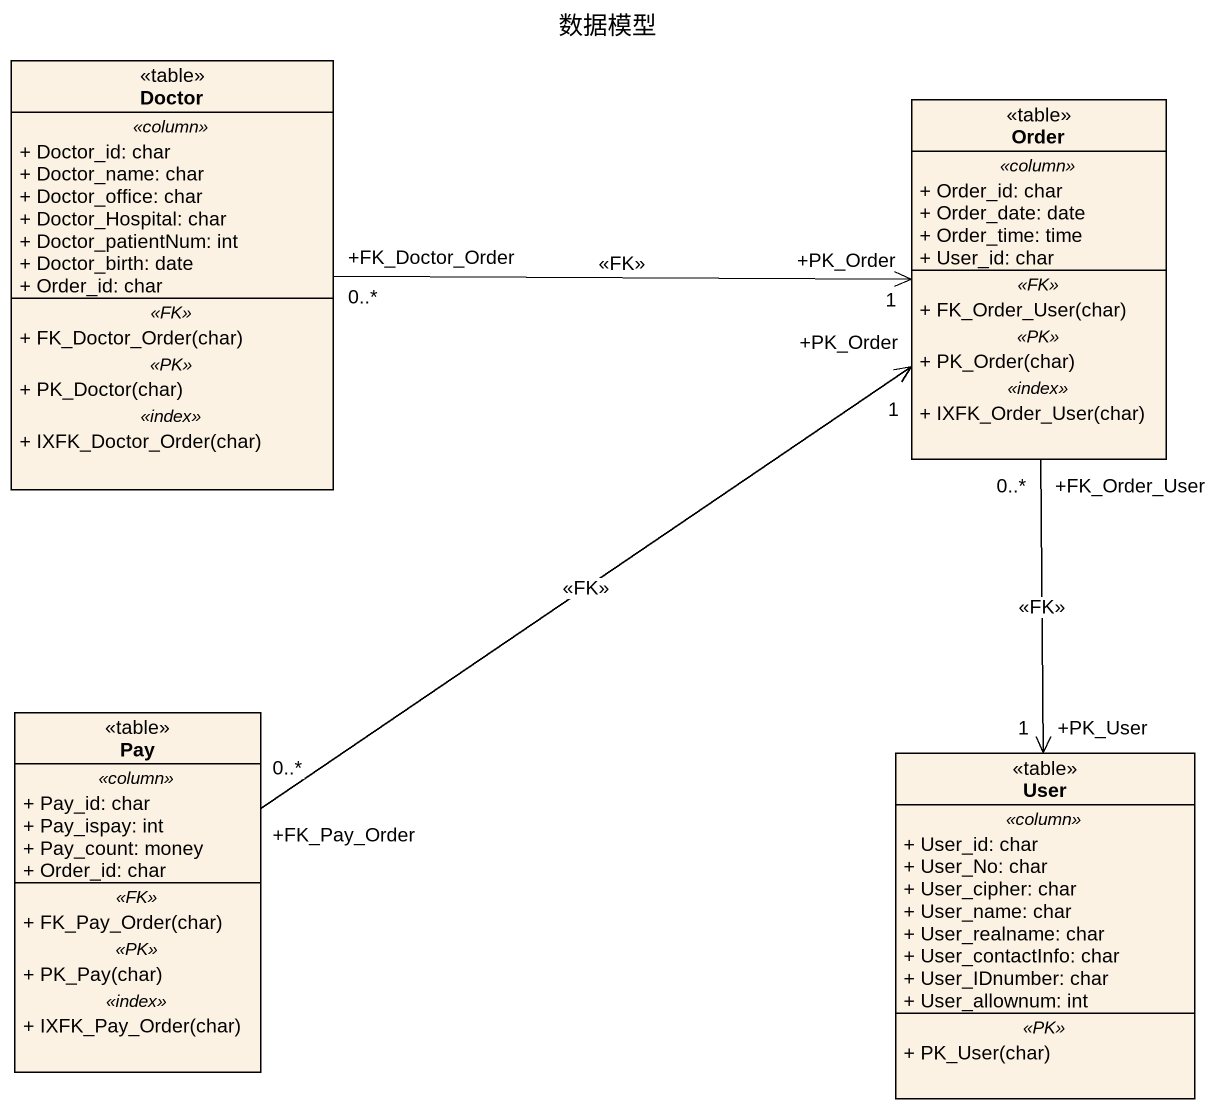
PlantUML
@startuml
title 数据模型
hide circle
hide empty members
skinparam classAttributeIconSize 0
class Doctor <<table>> {
  .. <<column>> ..
  + Doctor_id: char
  + Doctor_name: char
  + Doctor_office: char
  + Doctor_Hospital: char
  + Doctor_patientNum: int
  + Doctor_birth: date
  + Order_id: char
  .. <<FK>> ..
  + FK_Doctor_Order(char)
  .. <<PK>> ..
  + PK_Doctor(char)
  .. <<index>> ..
  + IXFK_Doctor_Order(char)
}
class Order <<table>> {
  .. <<column>> ..
  + Order_id: char
  + Order_date: date
  + Order_time: time
  + User_id: char
  .. <<FK>> ..
  + FK_Order_User(char)
  .. <<PK>> ..
  + PK_Order(char)
  .. <<index>> ..
  + IXFK_Order_User(char)
}
class Pay <<table>> {
  .. <<column>> ..
  + Pay_id: char
  + Pay_ispay: int
  + Pay_count: money
  + Order_id: char
  .. <<FK>> ..
  + FK_Pay_Order(char)
  .. <<PK>> ..
  + PK_Pay(char)
  .. <<index>> ..
  + IXFK_Pay_Order(char)
}
class User <<table>> {
  .. <<column>> ..
  + User_id: char
  + User_No: char
  + User_cipher: char
  + User_name: char
  + User_realname: char
  + User_contactInfo: char
  + User_IDnumber: char
  + User_allownum: int
  .. <<PK>> ..
  + PK_User(char)
}
Doctor "+FK_Doctor_Order\n0..*" -right-> "+PK_Order\n1" Order : <<FK>>
Order "+FK_Order_User\n0..*" --> "+PK_User\n1" User : <<FK>>
Pay "+FK_Pay_Order\n0..*" -up-> "+PK_Order\n1" Order : <<FK>>
@enduml
